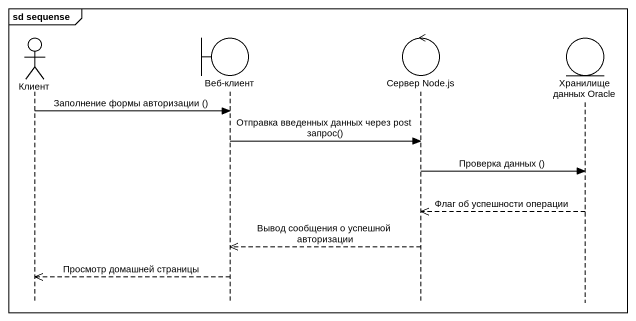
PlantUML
@startuml
mainframe sd sequense
hide footbox
actor Клиент
boundary "Веб-клиент" as Веб_клиент #FFFFFF
control "Сервер Node.js" as Сервер_Node_js #FFFFFF
entity "Хранилище данных Oracle" as Хранилище_данных_Oracle #FFFFFF

Клиент -> Веб_клиент : Заполнение формы авторизации ()
Веб_клиент -> Сервер_Node_js : Отправка введенных данных через post запрос()
Сервер_Node_js -> Хранилище_данных_Oracle : Проверка данных ()
Хранилище_данных_Oracle -->> Сервер_Node_js : Флаг об успешности операции
Сервер_Node_js -->> Веб_клиент : Вывод сообщения о успешной авторизации
Веб_клиент -->> Клиент : Просмотр домашней страницы
@enduml
